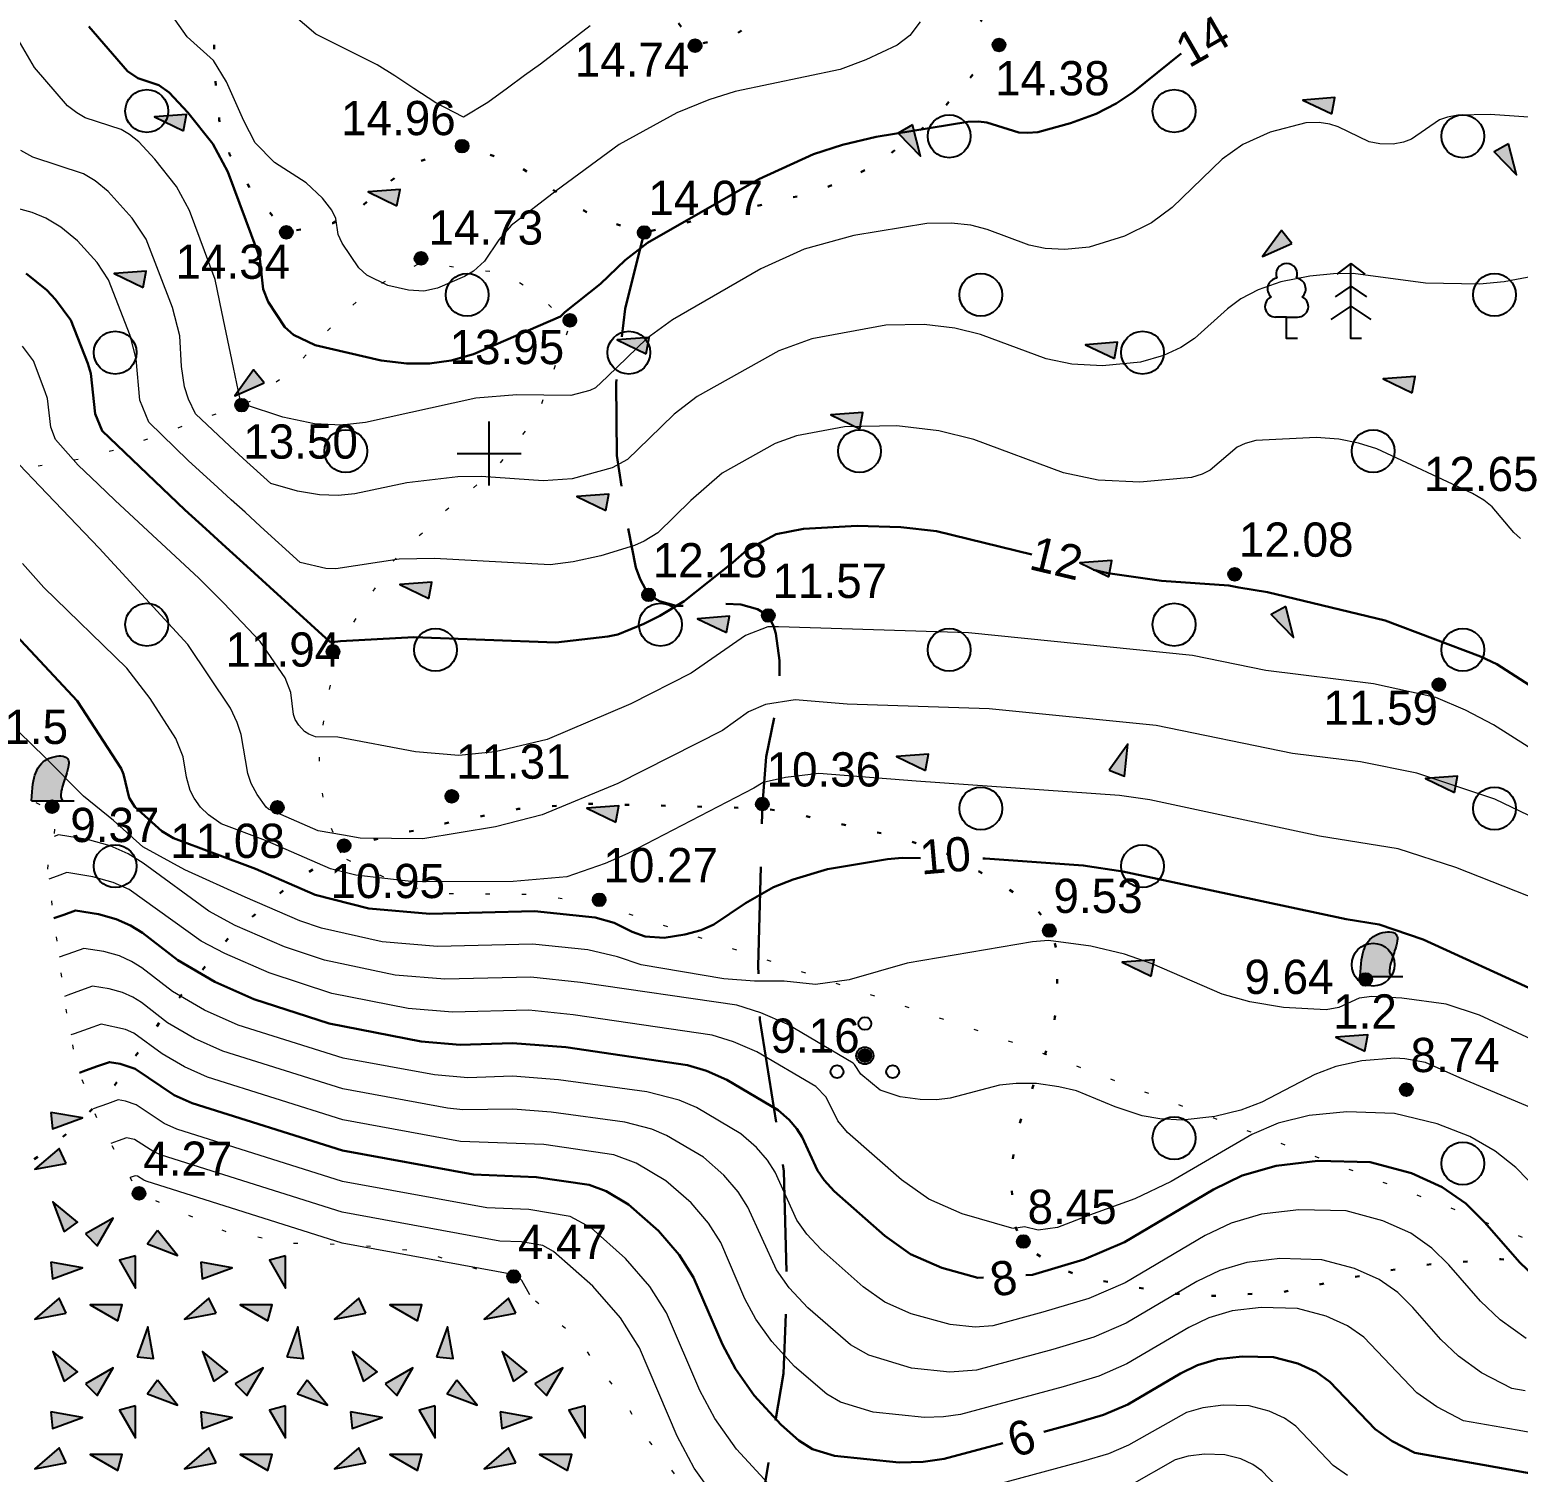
# Model space of a CAD drawing. Header units: feet. Extents: x 4395049 to 4395355, y 4911947 to 4912105.
# Drawn here: x 4395189.27 to 4395224.04, y 4911976.2 to 4912009.9 of the extents above; entities that cross this region are included whole.
import ezdxf
from ezdxf.enums import TextEntityAlignment as Align

# ---------------------------------------------------------------- set-up
doc = ezdxf.new("R2010")
doc.units = ezdxf.units.FT
doc.header["$MEASUREMENT"] = 0
doc.linetypes.add('g5_05x2', pattern=[3.5, 2.5, -1])
doc.linetypes.add('g5_366', pattern=[0.85, 0.1, -0.75])
doc.layers.get('0').update_dxf_attribs({"color": 10, "linetype": 'CONTINUOUS', "lineweight": 0})
for name, color, linetype in [('02_Сетка', 7, 'CONTINUOUS'), ('10_Границы покрытий и угодий', 7, 'CONTINUOUS'), ('12_Рельеф', 7, 'CONTINUOUS'), ('13_Растительность', 7, 'CONTINUOUS'), ('19_Горизонтали', 7, 'CONTINUOUS'), ('61_Отметки высоты поверхности', 7, 'CONTINUOUS')]:
    doc.layers.add(name, color=color, linetype=linetype)
doc.styles.add('LIKE11', font='bm431.shx')
doc.styles.add('LIKE17', font='d431.shx')
doc.styles.add('LIKE36', font='pragmai.shx')

# ---------------------------------------------------------------- blocks, each defined once
blk = doc.blocks.new('g5_346')
blk.add_hatch(color=0).paths.add_polyline_path([(-0.375, 0), (-0.369, 0.104), (-0.361, 0.21), (-0.353, 0.299), (-0.341, 0.389), (-0.328, 0.465), (-0.313, 0.536), (-0.295, 0.599), (-0.276, 0.655), (-0.253, 0.71), (-0.224, 0.764), (-0.188, 0.818), (-0.144, 0.87), (-0.104, 0.907), (-0.06, 0.94), (-0.01, 0.971), (0.039, 0.993), (0.092, 1.013), (0.153, 1.029), (0.218, 1.041), (0.265, 1.046), (0.312, 1.046), (0.366, 1.041), (0.408, 1.029), (0.443, 1.011), (0.469, 0.986), (0.478, 0.971), (0.49, 0.941), (0.495, 0.904), (0.496, 0.872), (0.492, 0.833), (0.482, 0.774), (0.466, 0.712), (0.449, 0.654), (0.432, 0.601), (0.417, 0.553), (0.396, 0.489), (0.372, 0.417), (0.356, 0.362), (0.343, 0.318), (0.331, 0.269), (0.321, 0.221), (0.316, 0.188), (0.313, 0.153), (0.312, 0.121), (0.314, 0.093), (0.32, 0.067), (0.328, 0.047), (0.338, 0.029), (0.352, 0.015), (0.368, 0.004), (0.375, 0)])
at = {"color": 0}
for points in [[(-0.375, 0), (-0.369, 0.104), (-0.361, 0.21), (-0.353, 0.299), (-0.341, 0.389), (-0.328, 0.465), (-0.313, 0.536), (-0.295, 0.599), (-0.276, 0.655), (-0.253, 0.71), (-0.224, 0.764), (-0.188, 0.818), (-0.144, 0.87), (-0.104, 0.907), (-0.06, 0.94), (-0.01, 0.971), (0.039, 0.993), (0.092, 1.013), (0.153, 1.029), (0.218, 1.041), (0.265, 1.046), (0.312, 1.046), (0.366, 1.041), (0.408, 1.029), (0.443, 1.011), (0.469, 0.986), (0.478, 0.971), (0.49, 0.941), (0.495, 0.904), (0.496, 0.872), (0.492, 0.833), (0.482, 0.774), (0.466, 0.712), (0.449, 0.654), (0.432, 0.601), (0.417, 0.553), (0.396, 0.489), (0.372, 0.417), (0.356, 0.362), (0.343, 0.318), (0.331, 0.269), (0.321, 0.221), (0.316, 0.188), (0.313, 0.153), (0.312, 0.121), (0.314, 0.093), (0.32, 0.067), (0.328, 0.047), (0.338, 0.029), (0.352, 0.015), (0.368, 0.004), (0.375, 0)], [(-0.375, 0), (0.375, 0)], [(0.375, 0), (0.625, 0)]]:
    blk.add_lwpolyline(points, dxfattribs=at)
blk = doc.blocks.new('g5_394')
at = {"color": 92}
for centre, radius in [((0, 0.75), 0.15), ((0, 0), 0.2), ((-0.65, -0.375), 0.15), ((0.65, -0.375), 0.15)]:
    blk.add_circle(centre, radius, dxfattribs=at)
blk = doc.blocks.new('g5_368')
at = {"color": 92}
blk.add_circle((0, 0), 0.5, dxfattribs=at)
blk = doc.blocks.new('g5_348a')
blk.add_hatch(color=0).paths.add_polyline_path([(0.75, 0), (0.649, 0.375), (0, 0)])
at = {"color": 0}
blk.add_lwpolyline([(0.75, 0), (0.649, 0.375), (0, 0)], close=True, dxfattribs=at)
blk = doc.blocks.new('g5_330')
blk.add_hatch(color=0).paths.add_polyline_path([(-0.15, 0, 1), (0.15, 0, 1)])
at = {"color": 0}
blk.add_circle((0, 0), 0.15, dxfattribs=at)
blk = doc.blocks.new('g5_012')
at = {"color": 92}
for points in [[(0, -1.5), (0, 1.5)], [(-1.5, 0), (1.5, 0)]]:
    blk.add_lwpolyline(points, dxfattribs=at)
blk = doc.blocks.new('g5_367_3a')
at = {"color": 92}
for points in [[(0.75, 1.75), (0.426, 1.503)], [(0.75, 1.75), (1.074, 1.503)], [(1, 0), (0.75, 0), (0.75, 1.75)], [(0.75, 1.221), (0.385, 0.973)], [(0.75, 1.221), (1.115, 0.973)], [(0.75, 0.751), (0.285, 0.443)], [(0.75, 0.751), (1.215, 0.443)], [(-0.75, 0.497), (-1.007, 0.497)], [(-0.75, 0.497), (-0.493, 0.497)], [(-0.5, 0), (-0.75, 0), (-0.75, 0.497)]]:
    blk.add_lwpolyline(points, dxfattribs=at)
for centre, start, end in [((-0.75, 1.5), 90, 202.242), ((-0.75, 1.5), 337.758, 90), ((-0.947, 1.158), 97.9406, 227.8197), ((-0.553, 1.158), 312.1803, 82.0594), ((-1.007, 0.747), 115.6346, 270), ((-0.493, 0.747), 270, 64.3654)]:
    blk.add_arc(centre, 0.25, start, end, dxfattribs=at)

msp = doc.modelspace()

# ---------------------------------------------------------------- linework, layer by layer
at = {"layer": '10_Границы покрытий и угодий', "color": 7, "linetype": 'g5_05x2', "lineweight": 30, "elevation": 14.068, "flags": 128}
msp.add_lwpolyline([(4395203.622, 4912005.161), (4395203.177, 4912003.38), (4395202.964, 4912001.642), (4395202.985, 4911999.949), (4395203.238, 4911998.3), (4395203.426, 4911997.337), (4395203.527, 4911997.06), (4395203.723, 4911996.695), (4395203.976, 4911996.546), (4395204.369, 4911996.442), (4395204.887, 4911996.426), (4395205.362, 4911996.488), (4395205.879, 4911996.47), (4395206.271, 4911996.364), (4395206.522, 4911996.212), (4395206.639, 4911995.972), (4395206.698, 4911995.792), (4395206.781, 4911995.164), (4395206.782, 4911994.395), (4395206.469, 4911992.912), (4395206.383, 4911991.808), (4395206.287, 4911988.022), (4395206.323, 4911986.774), (4395206.885, 4911983.227), (4395206.956, 4911980.507), (4395206.873, 4911978.505), (4395206.176, 4911974.332)], dxfattribs=at)
at = {"layer": '12_Рельеф', "color": 7, "linetype": 'g5_366', "lineweight": 20, "flags": 128}
for points in [[(4395153.715, 4912005.451), (4395159.955, 4912003.372), (4395166.273, 4912001.589), (4395169.461, 4912000.809), (4395176.996, 4911999.713), (4395179.713, 4911999.44), (4395182.867, 4911999.323), (4395187.311, 4911999.341), (4395190.398, 4911999.868), (4395191.489, 4912000.143), (4395194.423, 4912001.222), (4395195.444, 4912001.989), (4395196.607, 4912003.286), (4395197.292, 4912003.873), (4395198.408, 4912004.457), (4395200.063, 4912004.249), (4395200.634, 4912004.044), (4395201.199, 4912003.658), (4395201.885, 4912003.008), (4395201.123, 4912000.879), (4395200.109, 4911999.592), (4395198.932, 4911998.614), (4395197.68, 4911997.409), (4395196.442, 4911995.443), (4395196.055, 4911993.348), (4395196.013, 4911992.581), (4395196.152, 4911991.728), (4395196.534, 4911990.581), (4395197.901, 4911989.933), (4395198.958, 4911989.717), (4395201.08, 4911989.702), (4395202.611, 4911989.465), (4395212.57, 4911986.127), (4395222.397, 4911982.401), (4395227.261, 4911980.392)], [(4395227.057, 4911971.407), (4395219.829, 4911971.791), (4395215.03, 4911972.264), (4395209.812, 4911973.075), (4395208.274, 4911973.514), (4395206.176, 4911974.332), (4395204.642, 4911975.751), (4395203.728, 4911976.942), (4395203.022, 4911978.058), (4395202.108, 4911979.249), (4395200.574, 4911980.668), (4395198.452, 4911981.344), (4395196.833, 4911981.51), (4395195.401, 4911981.543), (4395193.837, 4911981.819), (4395191.821, 4911982.712), (4395190.865, 4911984.399), (4395190.367, 4911985.687), (4395190.135, 4911986.885), (4395189.687, 4911990.248), (4395189.711, 4911990.599), (4395189.838, 4911991.067), (4395189.858, 4911991.311), (4395189.791, 4911991.647), (4395189.189, 4911991.952), (4395188.726, 4911992.107), (4395188.297, 4911992.146), (4395187.121, 4911992.002), (4395186.335, 4911991.297), (4395185.921, 4911990.637), (4395185.628, 4911989.998), (4395185.2, 4911989.358), (4395184.386, 4911988.697), (4395178.707, 4911989.393), (4395174.874, 4911990.805), (4395167.979, 4911994.807), (4395162.534, 4911996.91), (4395160.511, 4911997.214), (4395157.79, 4911997.343), (4395156.346, 4911997.491), (4395154.349, 4911997.912), (4395152.745, 4911998.779), (4395151.232, 4911999.81), (4395150.667, 4912000.161)]]:
    msp.add_lwpolyline(points, dxfattribs=at)
at = {"layer": '13_Растительность', "color": 92, "linetype": 'g5_366', "lineweight": 30, "elevation": 20.917, "flags": 128}
msp.add_lwpolyline([(4395271.786, 4911987.99), (4395271.436, 4911986.637), (4395271.164, 4911985.278), (4395270.971, 4911983.914), (4395270.856, 4911982.545), (4395270.801, 4911981.51), (4395270.82, 4911981.169), (4395271.091, 4911980.145), (4395271.633, 4911978.808), (4395272.606, 4911977.219), (4395273.53, 4911975.878), (4395273.959, 4911974.964), (4395274.197, 4911974.261), (4395274.495, 4911972.861), (4395274.494, 4911972.434), (4395274.4, 4911971.841), (4395274.213, 4911971.647), (4395274.059, 4911971.534), (4395273.485, 4911971.251), (4395272.762, 4911970.911), (4395272.076, 4911970.78), (4395271.271, 4911970.818), (4395270.631, 4911970.852), (4395270.443, 4911970.89), (4395270.19, 4911970.984), (4395269.843, 4911971.392), (4395269.635, 4911971.711), (4395269.178, 4911972.892), (4395269.021, 4911973.814), (4395268.975, 4911974.504), (4395269.037, 4911976.014), (4395268.908, 4911977.223), (4395268.817, 4911977.613), (4395268.353, 4911978.795), (4395268.138, 4911979.107), (4395267.772, 4911979.496), (4395266.961, 4911979.658), (4395266.373, 4911979.679), (4395264.427, 4911979.346), (4395263.096, 4911978.992), (4395262.147, 4911978.634), (4395260.391, 4911977.65), (4395259.076, 4911976.809), (4395258.05, 4911976.231), (4395254.867, 4911974.897), (4395249.22, 4911973.312), (4395247.333, 4911972.891), (4395241.967, 4911972.03), (4395240.317, 4911971.944), (4395238.566, 4911971.943), (4395237.991, 4911971.988), (4395236.399, 4911972.377), (4395235.249, 4911972.746), (4395234.3, 4911973.13), (4395232.835, 4911973.868), (4395231.823, 4911974.521), (4395231.077, 4911975.302), (4395230.587, 4911975.931), (4395229.884, 4911977.092), (4395229.341, 4911978.15), (4395228.586, 4911979.253), (4395227.868, 4911980.061), (4395227.246, 4911980.546), (4395226.382, 4911980.829), (4395225.754, 4911980.981), (4395223.636, 4911981.174), (4395222.065, 4911981.064), (4395220.916, 4911980.899), (4395218.524, 4911980.404), (4395217.011, 4911980.313), (4395215.899, 4911980.373), (4395213.816, 4911980.765), (4395213.234, 4911981.015), (4395212.48, 4911981.488), (4395212.304, 4911981.907), (4395212.225, 4911982.22), (4395212.201, 4911983.301), (4395212.325, 4911984.076), (4395212.475, 4911984.636), (4395212.95, 4911985.816), (4395213.219, 4911986.825), (4395213.271, 4911987.165), (4395213.276, 4911988.244), (4395213.217, 4911988.565), (4395213.086, 4911989.004), (4395212.792, 4911989.335), (4395212.555, 4911989.543), (4395211.675, 4911990.107), (4395210.554, 4911990.721), (4395209.469, 4911991.054), (4395207.155, 4911991.581), (4395206.383, 4911991.708), (4395202.183, 4911991.82), (4395200.677, 4911991.694), (4395198.966, 4911991.355), (4395197.17, 4911990.942), (4395196.599, 4911990.738), (4395195.426, 4911989.99), (4395193.982, 4911988.763), (4395192.424, 4911986.875), (4395191.169, 4911985.127), (4395190.229, 4911984.183), (4395189.464, 4911983.572), (4395187.861, 4911982.577), (4395187.33, 4911982.395), (4395186.552, 4911982.265), (4395185.771, 4911982.687), (4395185.274, 4911983.077), (4395183.928, 4911984.718), (4395183.129, 4911985.969), (4395182.635, 4911986.946), (4395181.92, 4911989.007), (4395181.443, 4911990.629), (4395180.996, 4911991.824), (4395179.987, 4911993.704), (4395179.129, 4911995.021), (4395176.361, 4911998.112), (4395175.303, 4911999.165), (4395173.911, 4912000.115), (4395172.72, 4912000.803), (4395172.335, 4912000.963), (4395171.774, 4912001.131), (4395171.158, 4912001.089), (4395170.725, 4912001.019), (4395169.346, 4912000.577), (4395167.748, 4911999.776), (4395166.439, 4911998.831), (4395164.881, 4911997.842), (4395163.552, 4911997.242), (4395162.534, 4911996.91), (4395160.467, 4911996.652), (4395157.632, 4911996.574), (4395155.867, 4911996.649), (4395153.859, 4911996.983), (4395151.758, 4911997.433), (4395151.085, 4911997.652), (4395149.781, 4911998.391), (4395148.112, 4911999.568), (4395147.402, 4912000.113), (4395143.311, 4912003.95), (4395142.164, 4912005.219), (4395140.638, 4912007.081), (4395139.946, 4912008.767), (4395139.28, 4912010.814), (4395138.676, 4912012.08), (4395137.923, 4912013.072), (4395136.684, 4912014.059), (4395135.742, 4912014.64), (4395134.304, 4912015.345), (4395132.478, 4912016.377), (4395131.46, 4912016.766), (4395130.007, 4912016.781), (4395129.319, 4912016.925), (4395127.956, 4912017.398), (4395126.755, 4912017.947), (4395125.411, 4912019.24), (4395124.115, 4912020.416), (4395122.864, 4912021.239), (4395120.604, 4912022.483), (4395119.592, 4912023.625), (4395119.237, 4912024.35), (4395116.664, 4912026.701), (4395116.363, 4912026.931), (4395115.364, 4912028.426), (4395114.457, 4912029.978), (4395113.643, 4912031.585), (4395112.922, 4912033.249), (4395112.293, 4912034.969)], dxfattribs=at)
at = {"layer": '13_Растительность', "color": 92, "linetype": 'g5_366', "lineweight": 30, "flags": 128}
msp.add_lwpolyline([(4395197.054, 4912030.354), (4395197.085, 4912028.093), (4395197.031, 4912027.443), (4395196.882, 4912026.58), (4395196.866, 4912026.122), (4395196.943, 4912025.481), (4395197.634, 4912024.369), (4395198.181, 4912023.602), (4395198.749, 4912023.018), (4395199.503, 4912022.457), (4395200.608, 4912021.759), (4395201.616, 4912021.663), (4395202.334, 4912021.709), (4395203.678, 4912022), (4395204.693, 4912022.135), (4395206.011, 4912022.327), (4395207.786, 4912022.788), (4395208.704, 4912022.792), (4395209.95, 4912022.466), (4395210.125, 4912021.257), (4395210.116, 4912020.369), (4395209.911, 4912019.613), (4395209.496, 4912018.799), (4395208.859, 4912017.739), (4395207.449, 4912017.293), (4395206.338, 4912017.319), (4395205.336, 4912017.484), (4395204.253, 4912017.46), (4395202.896, 4912016.914), (4395202.664, 4912014.984), (4395202.663, 4912013.548), (4395202.969, 4912012.339), (4395203.659, 4912011.087), (4395204.811, 4912009.526), (4395205.813, 4912009.82), (4395206.427, 4912010.287), (4395206.91, 4912010.829), (4395207.513, 4912011.352), (4395208.493, 4912011.759), (4395210.218, 4912011.226), (4395210.786, 4912010.895), (4395211.311, 4912010.371), (4395211.912, 4912009.543), (4395210.362, 4912007.786), (4395209.041, 4912006.732), (4395207.666, 4912006.118), (4395203.622, 4912005.161), (4395202.514, 4912005.497), (4395201.791, 4912005.93), (4395201.197, 4912006.397), (4395200.476, 4912006.834), (4395199.369, 4912007.179), (4395198.302, 4912006.799), (4395197.614, 4912006.304), (4395197.049, 4912005.796), (4395196.35, 4912005.382), (4395195.26, 4912005.166), (4395194.426, 4912006.174), (4395193.938, 4912006.988), (4395193.696, 4912007.79), (4395193.601, 4912008.763), (4395193.554, 4912010.088), (4395194.549, 4912011.528), (4395195.535, 4912012.34), (4395196.529, 4912012.938), (4395197.546, 4912013.733), (4395198.602, 4912015.14), (4395198.667, 4912016.255), (4395198.611, 4912017.049), (4395198.452, 4912017.729), (4395197.883, 4912019.59), (4395196.41, 4912023.203), (4395195.796, 4912024.463), (4395194.88, 4912025.771), (4395193.377, 4912027.435), (4395191.497, 4912028.085), (4395189.566, 4912028.542), (4395187.584, 4912028.806), (4395185.552, 4912028.877), (4395183.469, 4912028.755), (4395181, 4912027.865), (4395180.334, 4912027.511), (4395178.383, 4912026.316), (4395176.225, 4912024.938), (4395175.585, 4912024.392), (4395174.996, 4912023.54), (4395173.54, 4912020.739), (4395173.154, 4912020.057), (4395173.011, 4912019.871), (4395172.774, 4912019.64), (4395172.271, 4912019.486), (4395172.081, 4912019.467), (4395171.558, 4912019.522), (4395171.244, 4912019.733), (4395171.042, 4912019.91), (4395170.492, 4912020.615), (4395170.35, 4912020.848), (4395169.996, 4912021.596), (4395169.389, 4912023.704), (4395169.101, 4912024.306), (4395168.619, 4912025.074), (4395168.049, 4912025.578), (4395166.835, 4912026.493), (4395165.519, 4912027.285)], dxfattribs=at)
at = {"layer": '19_Горизонтали', "color": 32, "linetype": 'Continuous', "lineweight": 20, "flags": 128}
for points, elevation in [([(4395210.072, 4912010.084), (4395209.828, 4912009.764), (4395209.53, 4912009.537), (4395208.803, 4912009.196), (4395208.198, 4912008.969), (4395205.749, 4912008.459), (4395205.129, 4912008.262), (4395204.384, 4912007.959), (4395203.037, 4912007.217), (4395201.562, 4912006.138), (4395200.517, 4912005.322), (4395200.224, 4912004.994), (4395199.892, 4912004.494), (4395199.631, 4912004.259), (4395199.428, 4912004.132), (4395198.792, 4912003.858), (4395198.471, 4912003.789), (4395198.117, 4912003.811), (4395197.634, 4912003.924), (4395197.144, 4912004.162), (4395196.953, 4912004.338), (4395196.564, 4912004.914), (4395196.475, 4912005.112), (4395196.416, 4912005.49), (4395196.325, 4912005.687), (4395196.11, 4912005.968), (4395195.726, 4912006.324), (4395194.986, 4912006.799), (4395194.535, 4912007.257), (4395194.269, 4912007.77), (4395193.865, 4912008.685), (4395193.559, 4912009.179), (4395192.945, 4912009.737), (4395192.348, 4912010.582)], 14.5), ([(4395202.361, 4912009.991), (4395201.196, 4912009.098), (4395200.828, 4912008.828), (4395200.428, 4912008.536), (4395199.972, 4912008.202), (4395199.398, 4912007.853), (4395198.753, 4912008.19), (4395198.243, 4912008.527), (4395197.798, 4912008.822), (4395197.382, 4912009.083), (4395195.954, 4912009.795), (4395195.423, 4912010.247)], 15), ([(4395224.51, 4912007.838), (4395223.389, 4912007.917), (4395222.632, 4912007.903), (4395222.39, 4912007.858), (4395222.203, 4912007.791), (4395221.544, 4912007.345), (4395221.357, 4912007.276), (4395221.116, 4912007.228), (4395220.805, 4912007.234), (4395220.557, 4912007.281), (4395219.838, 4912007.629), (4395219.636, 4912007.696), (4395219.389, 4912007.732), (4395219.079, 4912007.724), (4395218.243, 4912007.505), (4395217.611, 4912007.216), (4395217.123, 4912006.878), (4395215.954, 4912005.745), (4395215.47, 4912005.389), (4395214.843, 4912005.074), (4395214.015, 4912004.82), (4395213.449, 4912004.768), (4395212.993, 4912004.791), (4395212.615, 4912004.869), (4395211.635, 4912005.232), (4395211.255, 4912005.33), (4395210.795, 4912005.383), (4395210.225, 4912005.371), (4395208.523, 4912005.094), (4395207.359, 4912004.774), (4395206.349, 4912004.311), (4395204.282, 4912003.124), (4395203.681, 4912002.686), (4395202.766, 4912001.798), (4395202.481, 4912001.534), (4395202.355, 4912001.471), (4395201.911, 4912001.352), (4395200.645, 4912001.373), (4395199.687, 4912001.289), (4395197.112, 4912000.721), (4395196.547, 4912000.663), (4395195.918, 4912000.695), (4395195.18, 4912000.846), (4395194.284, 4912001.144), (4395194.22, 4912001.215), (4395194.187, 4912001.261), (4395194.028, 4912002.007), (4395193.757, 4912003.309), (4395193.597, 4912004.065), (4395192.997, 4912005.674), (4395192.694, 4912006.238), (4395192.189, 4912006.876), (4395191.813, 4912007.277), (4395191.597, 4912007.451), (4395191.405, 4912007.566), (4395190.564, 4912007.843), (4395190.37, 4912007.955), (4395190.15, 4912008.125), (4395189.382, 4912009.018), (4395188.891, 4912009.86)], 13.5), ([(4395225.943, 4912004.429), (4395223.714, 4912004.006), (4395223.136, 4912003.954), (4395221.876, 4912003.975), (4395220.188, 4912004.201), (4395219.726, 4912004.199), (4395219.173, 4912004.142), (4395218.494, 4912004.012), (4395217.964, 4912003.821), (4395217.56, 4912003.609), (4395217.246, 4912003.382), (4395216.479, 4912002.688), (4395216.161, 4912002.477), (4395215.751, 4912002.289), (4395215.213, 4912002.13), (4395214.325, 4912002.049), (4395213.609, 4912002.085), (4395213.015, 4912002.208), (4395211.478, 4912002.777), (4395210.881, 4912002.93), (4395210.159, 4912003.013), (4395209.264, 4912002.995), (4395207.541, 4912002.68), (4395206.771, 4912002.399), (4395204.863, 4912001.331), (4395204.323, 4912000.916), (4395203.741, 4912000.349), (4395203.23, 4911999.856), (4395202.874, 4911999.66), (4395201.938, 4911999.409), (4395201.262, 4911999.362), (4395199.813, 4911999.463), (4395199.272, 4911999.453), (4395198.078, 4911999.316), (4395196.86, 4911999.054), (4395196.472, 4911999.017), (4395196.038, 4911999.035), (4395195.525, 4911999.122), (4395194.898, 4911999.296), (4395194.257, 4911999.88), (4395193.941, 4912000.169), (4395193.137, 4912000.929), (4395192.978, 4912001.27), (4395192.882, 4912001.557), (4395192.814, 4912002.032), (4395192.776, 4912002.744), (4395192.605, 4912003.41), (4395191.984, 4912005.008), (4395191.659, 4912005.497), (4395191.099, 4912006.123), (4395190.793, 4912006.368), (4395190.523, 4912006.53), (4395189.336, 4912006.922), (4395189.062, 4912007.08)], 13), ([(4395224.091, 4911998.013), (4395223.942, 4911998.154), (4395223.433, 4911998.751), (4395223.237, 4911998.909), (4395222.973, 4911999.067), (4395220.738, 4912000.105), (4395220.307, 4912000.242), (4395219.847, 4912000.33), (4395219.321, 4912000.369), (4395217.91, 4912000.299), (4395217.662, 4912000.234), (4395217.475, 4912000.149), (4395216.841, 4911999.608), (4395216.656, 4911999.515), (4395216.41, 4911999.439), (4395215.2, 4911999.33), (4395214.224, 4911999.379), (4395213.416, 4911999.546), (4395211.32, 4912000.322), (4395210.507, 4912000.531), (4395209.524, 4912000.644), (4395208.304, 4912000.618), (4395207.184, 4912000.414), (4395206.684, 4912000.232), (4395205.444, 4911999.537), (4395204.715, 4911998.9), (4395203.937, 4911998.147), (4395203.621, 4911997.954), (4395203.393, 4911997.849), (4395202.609, 4911997.608), (4395201.966, 4911997.465), (4395201.422, 4911997.401), (4395198.725, 4911997.549), (4395197.898, 4911997.533), (4395196.417, 4911997.302), (4395196.187, 4911997.311), (4395195.583, 4911997.449), (4395194.656, 4911998.296), (4395194.297, 4911998.624), (4395193.974, 4911998.919), (4395193.662, 4911999.204), (4395192.97, 4911999.835), (4395192.048, 4912000.729), (4395191.84, 4912001.242), (4395191.754, 4912002.211), (4395191.614, 4912002.754), (4395191.107, 4912004.059), (4395190.841, 4912004.458), (4395190.384, 4912004.969), (4395189.99, 4912005.285), (4395189.64, 4912005.495), (4395189.323, 4912005.628), (4395188.43, 4912005.871)], 12.5), ([(4395225.889, 4911992.117), (4395223.46, 4911993.658), (4395222.807, 4911994.002), (4395222.113, 4911994.297), (4395220.662, 4911994.617), (4395218.144, 4911994.931), (4395216.432, 4911995.282), (4395211.202, 4911995.805), (4395206.757, 4911995.949), (4395206.514, 4911995.947), (4395205.99, 4911995.743), (4395204.719, 4911994.866), (4395203.312, 4911994.152), (4395201.354, 4911993.317), (4395200.143, 4911993.03), (4395199.292, 4911992.945), (4395198.278, 4911993.026), (4395196.468, 4911993.371), (4395195.945, 4911993.382), (4395195.785, 4911993.442), (4395195.686, 4911993.506), (4395195.555, 4911993.65), (4395195.472, 4911993.781), (4395195.426, 4911993.904), (4395195.365, 4911994.415), (4395195.235, 4911994.755), (4395194.65, 4911995.607), (4395193.802, 4911996.501), (4395193.221, 4911997.083), (4395191.264, 4911998.904), (4395190.867, 4911999.28), (4395190.395, 4911999.726), (4395189.87, 4912000.329), (4395189.757, 4912000.612), (4395189.681, 4912001.28), (4395189.631, 4912001.443), (4395189.352, 4912002.16), (4395189.097, 4912002.509)], 11.5), ([(4395226.444, 4911990.504), (4395223.494, 4911991.921), (4395221.674, 4911992.528), (4395220.355, 4911992.795), (4395218.77, 4911992.992), (4395215.58, 4911993.647), (4395211.681, 4911994.036), (4395208.367, 4911994.144), (4395207.151, 4911994.243), (4395206.456, 4911994.131), (4395206.06, 4911993.959), (4395205.449, 4911993.524), (4395203.01, 4911992.286), (4395201.237, 4911991.556), (4395200.149, 4911991.273), (4395198.447, 4911990.993), (4395196.988, 4911991.009), (4395196.598, 4911991.084), (4395196.003, 4911991.186), (4395195.012, 4911991.62), (4395194.843, 4911991.688), (4395194.794, 4911991.732), (4395194.581, 4911992.028), (4395194.444, 4911992.286), (4395194.364, 4911992.518), (4395194.21, 4911993.43), (4395194.115, 4911993.716), (4395193.957, 4911994.048), (4395192.961, 4911995.534), (4395190.887, 4911997.789), (4395189.503, 4911999.235), (4395189.027, 4911999.732)], 11), ([(4395224.537, 4911989.551), (4395222.587, 4911990.324), (4395221.235, 4911990.76), (4395219.396, 4911991.054), (4395215.433, 4911991.903), (4395214.729, 4911992.011), (4395209.977, 4911992.339), (4395207.701, 4911992.524), (4395206.92, 4911992.431), (4395206.399, 4911992.315), (4395206.18, 4911992.183), (4395203.241, 4911990.655), (4395202.708, 4911990.42), (4395201.814, 4911990.104), (4395200.559, 4911989.999), (4395198.239, 4911989.992), (4395196.885, 4911990.144), (4395196.292, 4911990.294), (4395194.775, 4911990.958), (4395193.743, 4911991.343), (4395193.441, 4911991.56), (4395193.258, 4911991.737), (4395193.111, 4911991.942), (4395193.016, 4911992.121), (4395192.93, 4911992.433), (4395192.854, 4911992.914), (4395192.678, 4911993.342), (4395192.079, 4911994.273), (4395191.534, 4911994.982), (4395189.595, 4911996.871), (4395189.096, 4911997.425)], 10.5), ([(4395225.126, 4911985.952), (4395223.135, 4911986.878), (4395222.356, 4911987.13), (4395221.325, 4911987.274), (4395220.622, 4911987.313), (4395220.328, 4911987.271), (4395219.849, 4911987.051), (4395219.555, 4911987.002), (4395218.561, 4911987.057), (4395217.771, 4911987.185), (4395217.127, 4911987.369), (4395215.486, 4911988.072), (4395214.843, 4911988.297), (4395214.056, 4911988.486), (4395213.067, 4911988.623), (4395212.692, 4911988.586), (4395209.768, 4911988.09), (4395208.407, 4911987.701), (4395207.622, 4911987.595), (4395206.89, 4911987.668), (4395206.202, 4911987.668), (4395205.485, 4911987.727), (4395203.552, 4911988.053), (4395203.001, 4911988.241), (4395202.305, 4911988.4), (4395201.014, 4911988.532), (4395198.791, 4911988.479), (4395197.497, 4911988.59), (4395196.084, 4911988.908), (4395195.575, 4911989.078), (4395194.301, 4911989.636), (4395192.89, 4911990.272), (4395191.908, 4911990.809), (4395191.226, 4911991.426), (4395190.521, 4911991.991), (4395189.617, 4911992.906), (4395189.022, 4911993.484)], 9.5), ([(4395225.91, 4911984.055), (4395222.679, 4911985.412), (4395221.878, 4911985.773), (4395221.393, 4911985.859), (4395221.155, 4911985.872), (4395220.389, 4911985.808), (4395219.783, 4911985.675), (4395219.293, 4911985.493), (4395218.05, 4911984.842), (4395217.559, 4911984.652), (4395216.954, 4911984.507), (4395216.189, 4911984.426), (4395215.668, 4911984.455), (4395215.254, 4911984.522), (4395214.624, 4911984.735), (4395213.719, 4911985.105), (4395213.306, 4911985.204), (4395212.788, 4911985.276), (4395212.309, 4911985.279), (4395211.922, 4911985.239), (4395210.771, 4911984.939), (4395210.453, 4911984.9), (4395210.071, 4911984.904), (4395209.6, 4911984.965), (4395209.136, 4911985.127), (4395208.681, 4911985.5), (4395208.538, 4911985.725), (4395208.503, 4911985.756), (4395206.961, 4911986.669), (4395206.349, 4911986.933), (4395205.785, 4911987.107), (4395202.133, 4911987.642), (4395200.97, 4911987.761), (4395198.968, 4911987.713), (4395197.802, 4911987.812), (4395196.156, 4911988.158), (4395195.216, 4911988.47), (4395194.064, 4911988.974), (4395193.448, 4911989.302), (4395191.919, 4911990.43), (4395191.567, 4911990.648), (4395191.147, 4911990.833), (4395190.618, 4911990.982), (4395189.939, 4911991.09), (4395189.835, 4911991.053)], 9), ([(4395225.386, 4911981.876), (4395223.988, 4911983.313), (4395223.505, 4911983.701), (4395222.912, 4911984.042), (4395222.148, 4911984.335), (4395221.151, 4911984.579), (4395220.038, 4911984.615), (4395219.154, 4911984.532), (4395218.435, 4911984.349), (4395217.817, 4911984.084), (4395215.935, 4911982.99), (4395215.087, 4911982.588), (4395214.022, 4911982.199), (4395213.278, 4911981.913), (4395212.823, 4911981.85), (4395212.509, 4911981.929), (4395212.258, 4911981.894), (4395212.214, 4911981.9), (4395211.053, 4911982.235), (4395210.275, 4911982.575), (4395209.631, 4911983.025), (4395208.371, 4911984.133), (4395208.148, 4911984.405), (4395207.875, 4911984.96), (4395207.628, 4911985.206), (4395206.256, 4911986.018), (4395205.712, 4911986.253), (4395205.21, 4911986.407), (4395201.961, 4911986.884), (4395200.926, 4911986.989), (4395199.146, 4911986.947), (4395198.108, 4911987.035), (4395196.323, 4911987.385), (4395194.858, 4911987.862), (4395193.827, 4911988.313), (4395193.276, 4911988.606), (4395191.594, 4911989.81), (4395191.219, 4911989.975), (4395190.745, 4911990.108), (4395190.137, 4911990.205), (4395189.908, 4911990.123), (4395189.713, 4911990.053)], 8.5), ([(4395224.224, 4911979.323), (4395223.62, 4911979.756), (4395223.156, 4911980.195), (4395222.417, 4911981.045), (4395222.021, 4911981.433), (4395221.529, 4911981.779), (4395220.881, 4911982.073), (4395220.019, 4911982.301), (4395218.915, 4911982.329), (4395218.041, 4911982.227), (4395217.334, 4911982.019), (4395216.727, 4911981.73), (4395214.862, 4911980.624), (4395214.009, 4911980.259), (4395212.932, 4911979.936), (4395211.764, 4911979.619), (4395211.355, 4911979.587), (4395210.77, 4911979.647), (4395209.856, 4911979.9), (4395209.245, 4911980.166), (4395208.741, 4911980.525), (4395207.753, 4911981.401), (4395207.42, 4911981.762), (4395207.189, 4911982.087), (4395206.678, 4911983.207), (4395206.501, 4911983.486), (4395206.245, 4911983.783), (4395205.879, 4911984.105), (4395204.847, 4911984.716), (4395204.438, 4911984.892), (4395203.686, 4911985.085), (4395201.618, 4911985.367), (4395200.548, 4911985.45), (4395199.5, 4911985.414), (4395198.72, 4911985.481), (4395196.588, 4911985.872), (4395194.14, 4911986.645), (4395193.353, 4911986.99), (4395192.603, 4911987.427), (4395191.888, 4911987.984), (4395191.648, 4911988.133), (4395191.361, 4911988.26), (4395190.999, 4911988.361), (4395190.535, 4911988.435), (4395190.287, 4911988.347), (4395189.956, 4911988.228)], 7.5), ([(4395224.204, 4911978.101), (4395223.895, 4911978.155), (4395223.181, 4911978.522), (4395222.645, 4911978.905), (4395222.234, 4911979.295), (4395221.578, 4911980.049), (4395221.228, 4911980.392), (4395220.792, 4911980.7), (4395220.217, 4911980.96), (4395219.453, 4911981.162), (4395218.474, 4911981.187), (4395217.7, 4911981.096), (4395217.072, 4911980.912), (4395216.534, 4911980.656), (4395214.881, 4911979.676), (4395214.125, 4911979.351), (4395213.17, 4911979.065), (4395211.387, 4911978.582), (4395210.762, 4911978.533), (4395209.869, 4911978.625), (4395208.868, 4911978.93), (4395208.44, 4911979.173), (4395207.444, 4911980.034), (4395207.011, 4911980.504), (4395206.71, 4911980.928), (4395206.044, 4911982.386), (4395205.815, 4911982.749), (4395205.481, 4911983.135), (4395205.005, 4911983.555), (4395204.143, 4911984.065), (4395203.801, 4911984.212), (4395203.173, 4911984.373), (4395201.446, 4911984.609), (4395200.553, 4911984.678), (4395199.385, 4911984.665), (4395199.026, 4911984.704), (4395196.584, 4911985.151), (4395193.782, 4911986.037), (4395193.116, 4911986.328), (4395192.482, 4911986.698), (4395191.877, 4911987.169), (4395191.675, 4911987.295), (4395191.432, 4911987.402), (4395191.126, 4911987.488), (4395190.734, 4911987.55), (4395190.453, 4911987.45), (4395190.155, 4911987.343), (4395190.078, 4911987.315)], 7), ([(4395225.284, 4911976.956), (4395224.015, 4911977.18), (4395222.76, 4911977.401), (4395222.138, 4911977.721), (4395221.67, 4911978.055), (4395220.434, 4911979.352), (4395220.054, 4911979.62), (4395219.553, 4911979.846), (4395218.887, 4911980.023), (4395218.033, 4911980.045), (4395217.358, 4911979.966), (4395216.811, 4911979.805), (4395216.342, 4911979.581), (4395214.9, 4911978.727), (4395214.241, 4911978.444), (4395213.408, 4911978.195), (4395211.01, 4911977.545), (4395210.616, 4911977.491), (4395210.169, 4911977.479), (4395208.969, 4911977.602), (4395208.212, 4911977.833), (4395207.888, 4911978.017), (4395207.134, 4911978.668), (4395206.601, 4911979.247), (4395206.231, 4911979.769), (4395205.975, 4911980.247), (4395205.41, 4911981.565), (4395205.128, 4911982.012), (4395204.717, 4911982.488), (4395204.13, 4911983.005), (4395203.438, 4911983.414), (4395202.911, 4911983.61), (4395201.274, 4911983.85), (4395199.331, 4911983.927), (4395196.58, 4911984.431), (4395193.423, 4911985.429), (4395192.88, 4911985.667), (4395192.361, 4911985.969), (4395191.701, 4911986.457), (4395191.503, 4911986.544), (4395190.933, 4911986.665), (4395190.63, 4911986.557), (4395190.309, 4911986.442), (4395190.227, 4911986.413)], 6.5), ([(4395206.516, 4911975.936), (4395205.782, 4911976.733), (4395205.272, 4911977.45), (4395204.921, 4911978.109), (4395204.143, 4911979.922), (4395203.754, 4911980.538), (4395203.189, 4911981.192), (4395202.381, 4911981.904), (4395201.89, 4911982.172), (4395200.93, 4911982.334), (4395199.943, 4911982.373), (4395196.573, 4911982.99), (4395192.706, 4911984.212), (4395192.406, 4911984.344), (4395191.755, 4911984.78), (4395191.507, 4911984.867), (4395191.33, 4911984.895), (4395191.083, 4911984.807), (4395190.753, 4911984.689)], 5.5), ([(4395205.372, 4911975.475), (4395204.793, 4911976.291), (4395204.393, 4911977.04), (4395203.51, 4911979.101), (4395203.067, 4911979.801), (4395202.425, 4911980.545), (4395201.506, 4911981.354), (4395201.253, 4911981.492), (4395200.758, 4911981.576), (4395200.249, 4911981.596), (4395196.57, 4911982.269), (4395192.347, 4911983.604), (4395192.169, 4911983.682), (4395191.717, 4911983.97), (4395191.529, 4911984.01), (4395191.33, 4911983.939), (4395191.16, 4911983.878)], 5), ([(4395200.954, 4911980.338), (4395200.767, 4911980.674), (4395200.632, 4911980.804), (4395200.586, 4911980.817), (4395200.554, 4911980.819), (4395196.566, 4911981.549), (4395191.989, 4911982.996), (4395191.932, 4911983.021), (4395191.788, 4911983.113), (4395191.728, 4911983.125), (4395191.61, 4911983.083)], 4.5), ([(4395220.051, 4911976.119), (4395219.721, 4911976.355), (4395218.848, 4911977.271), (4395218.579, 4911977.46), (4395218.225, 4911977.62), (4395217.754, 4911977.745), (4395217.151, 4911977.76), (4395216.674, 4911977.704), (4395216.288, 4911977.591), (4395214.938, 4911976.829), (4395214.472, 4911976.63), (4395213.884, 4911976.453), (4395210.256, 4911975.47)], 5.5), ([(4395218.746, 4911975.505), (4395218.054, 4911976.231), (4395217.842, 4911976.38), (4395217.561, 4911976.507), (4395217.188, 4911976.606), (4395216.711, 4911976.618), (4395216.333, 4911976.574), (4395216.027, 4911976.484), (4395214.957, 4911975.881)], 5)]:
    msp.add_lwpolyline(points, dxfattribs=dict(at, elevation=elevation))
at = {"layer": '19_Горизонтали', "color": 32, "linetype": 'Continuous', "lineweight": 30, "flags": 128}
for points, elevation in [([(4395216.17, 4912009.342), (4395215.047, 4912008.44), (4395214.652, 4912008.179), (4395214.18, 4912007.938), (4395213.583, 4912007.716), (4395212.817, 4912007.51), (4395212.573, 4912007.488), (4395212.377, 4912007.498), (4395211.629, 4912007.729), (4395211.431, 4912007.752), (4395211.186, 4912007.747), (4395209.043, 4912007.398), (4395208.255, 4912007.212), (4395207.576, 4912006.996), (4395206.304, 4912006.412), (4395203.701, 4912004.917), (4395203.174, 4912004.512), (4395202.605, 4912003.959), (4395201.765, 4912003.303), (4395201.67, 4912003.198), (4395199.636, 4912002.321), (4395199.115, 4912002.175), (4395198.608, 4912002.101), (4395198.076, 4912002.1), (4395197.478, 4912002.172), (4395195.932, 4912002.531), (4395195.428, 4912002.771), (4395195.228, 4912002.947), (4395194.841, 4912003.541), (4395194.719, 4912003.84), (4395194.641, 4912004.549), (4395194.588, 4912004.721), (4395193.895, 4912006.579), (4395193.545, 4912007.23), (4395192.962, 4912007.967), (4395192.528, 4912008.431), (4395192.287, 4912008.601), (4395191.792, 4912008.765), (4395191.548, 4912008.931), (4395190.647, 4912009.977)], 14), ([(4395212.675, 4911997.637), (4395210.451, 4911998.18), (4395209.614, 4911998.278), (4395208.601, 4911998.305), (4395207.343, 4911998.242), (4395206.708, 4911998.11), (4395206.025, 4911997.744), (4395205.689, 4911997.45), (4395204.558, 4911996.551), (4395203.988, 4911996.208), (4395203.614, 4911996.018), (4395203.006, 4911995.771), (4395202.769, 4911995.719), (4395201.555, 4911995.586), (4395198.237, 4911995.711), (4395196.525, 4911995.613), (4395196.336, 4911995.588), (4395196.269, 4911995.603), (4395194.876, 4911996.875), (4395194.337, 4911997.367), (4395193.851, 4911997.81), (4395193.383, 4911998.238), (4395192.893, 4911998.685), (4395190.959, 4912000.529), (4395190.798, 4912000.927), (4395190.693, 4912001.869), (4395190.622, 4912002.098), (4395190.229, 4912003.11), (4395189.87, 4912003.6), (4395189.669, 4912003.815), (4395189.186, 4912004.202)], 12), ([(4395224.936, 4911994.181), (4395223.545, 4911995.074), (4395223.163, 4911995.256), (4395220.931, 4911996.094), (4395218.185, 4911996.762), (4395217.517, 4911996.869), (4395217.283, 4911996.917), (4395215.708, 4911997.026), (4395214.454, 4911997.202), (4395214.12, 4911997.283)], 12), ([(4395210.076, 4911990.546), (4395209.648, 4911990.549), (4395209.309, 4911990.519), (4395207.903, 4911990.29), (4395207.101, 4911990.047), (4395206.639, 4911989.865), (4395205.99, 4911989.495), (4395205.252, 4911988.997), (4395204.951, 4911988.865), (4395204.573, 4911988.759), (4395204.088, 4911988.682), (4395203.641, 4911988.715), (4395203.343, 4911988.822), (4395202.917, 4911989.036), (4395202.477, 4911989.158), (4395201.057, 4911989.304), (4395198.614, 4911989.245), (4395197.191, 4911989.367), (4395195.934, 4911989.686), (4395194.538, 4911990.297), (4395192.623, 4911991.012), (4395192.356, 4911991.178), (4395191.723, 4911991.741), (4395191.588, 4911991.955), (4395191.461, 4911992.507), (4395191.4, 4911992.636), (4395190.377, 4911994.216), (4395188.178, 4911996.562)], 10), ([(4395224.479, 4911987.428), (4395221.817, 4911988.641), (4395220.795, 4911988.992), (4395220.022, 4911989.115), (4395214.805, 4911990.234), (4395213.878, 4911990.376), (4395211.587, 4911990.534), (4395211.536, 4911990.535)], 10), ([(4395211.548, 4911980.746), (4395211.418, 4911980.74), (4395210.578, 4911980.972), (4395209.847, 4911981.291), (4395209.243, 4911981.719), (4395208.062, 4911982.767), (4395207.83, 4911983.019), (4395207.669, 4911983.246), (4395207.311, 4911984.028), (4395207.188, 4911984.223), (4395207.009, 4911984.43), (4395206.754, 4911984.656), (4395205.552, 4911985.367), (4395205.075, 4911985.572), (4395204.636, 4911985.708), (4395201.789, 4911986.125), (4395200.544, 4911986.222), (4395199.323, 4911986.181), (4395198.414, 4911986.258), (4395196.263, 4911986.679), (4395194.499, 4911987.253), (4395193.59, 4911987.651), (4395192.724, 4911988.157), (4395191.898, 4911988.799), (4395191.621, 4911988.971), (4395191.29, 4911989.117), (4395190.872, 4911989.235), (4395190.336, 4911989.32), (4395190.065, 4911989.223), (4395189.834, 4911989.141)], 8), ([(4395212.003, 4911976.879), (4395210.633, 4911976.508), (4395210.138, 4911976.44), (4395209.576, 4911976.424), (4395208.068, 4911976.58), (4395207.555, 4911976.736), (4395207.232, 4911976.941), (4395206.825, 4911977.302), (4395206.192, 4911977.99), (4395205.752, 4911978.61), (4395205.448, 4911979.178), (4395204.777, 4911980.744), (4395204.441, 4911981.275), (4395203.953, 4911981.84), (4395203.255, 4911982.455), (4395202.734, 4911982.763), (4395202.336, 4911982.911), (4395201.102, 4911983.092), (4395199.637, 4911983.15), (4395196.577, 4911983.71), (4395193.064, 4911984.821), (4395192.643, 4911985.005), (4395191.728, 4911985.618), (4395191.38, 4911985.741), (4395191.132, 4911985.78), (4395190.83, 4911985.673), (4395190.511, 4911985.558), (4395190.428, 4911985.529)], 6), ([(4395227.08, 4911979.502), (4395226.365, 4911979.628), (4395226.164, 4911979.663), (4395225.268, 4911980.124), (4395224.594, 4911980.606), (4395224.079, 4911981.095), (4395223.255, 4911982.042), (4395222.814, 4911982.473), (4395222.267, 4911982.859), (4395221.545, 4911983.186), (4395220.585, 4911983.44), (4395219.356, 4911983.471), (4395218.383, 4911983.357), (4395217.595, 4911983.126), (4395216.919, 4911982.804), (4395214.842, 4911981.573), (4395213.893, 4911981.166), (4395212.694, 4911980.806), (4395212.538, 4911980.798)], 8), ([(4395226.446, 4911975.797), (4395224.82, 4911976.083), (4395223.214, 4911976.367), (4395221.625, 4911976.647), (4395221.094, 4911976.92), (4395220.695, 4911977.205), (4395219.641, 4911978.312), (4395219.317, 4911978.54), (4395218.889, 4911978.733), (4395218.32, 4911978.884), (4395217.592, 4911978.902), (4395217.016, 4911978.835), (4395216.549, 4911978.698), (4395216.149, 4911978.507), (4395214.919, 4911977.778), (4395214.356, 4911977.537), (4395213.646, 4911977.324), (4395212.962, 4911977.138)], 6)]:
    msp.add_lwpolyline(points, dxfattribs=dict(at, elevation=elevation))

# ---------------------------------------------------------------- block references
at = {"layer": '02_Сетка', "linetype": 'Continuous', "lineweight": 20, "xscale": 0.5, "yscale": 0.5, "zscale": 0.5}
msp.add_blockref('g5_012', (4395200, 4912000), dxfattribs=at)
at = {"layer": '12_Рельеф', "color": 7, "lineweight": 20}
for p, rotation in [((4395219.011, 4912008.257), 334.2798211696657), ((4395192.181, 4912007.861), 334.2798211696657), ((4395210.078, 4912006.949), 104.2798211696657), ((4395224.001, 4912006.508), 104.2798211696657), ((4395197.171, 4912006.112), 334.2798211696657), ((4395218.07, 4912004.598), 24.27982116966568), ((4395191.24, 4912004.202), 334.2798211696657), ((4395202.992, 4912002.653), 334.2798211696657), ((4395213.931, 4912002.54), 334.2798211696657), ((4395194.059, 4912001.345), 24.27982116966568), ((4395220.889, 4912001.741), 334.2798211696657), ((4395207.982, 4912000.904), 334.2798211696657), ((4395202.051, 4911998.994), 334.2798211696657), ((4395213.803, 4911997.446), 334.2798211696657), ((4395197.913, 4911996.936), 334.2798211696657), ((4395204.87, 4911996.138), 334.2798211696657), ((4395218.793, 4911995.697), 104.2798211696657), ((4395209.519, 4911992.916), 334.2798211696657), ((4395214.921, 4911993.205), 234.2798211696657), ((4395221.878, 4911992.407), 334.2798211696657), ((4395202.285, 4911991.714), 334.2798211696657), ((4395214.792, 4911988.111), 334.2798211696657), ((4395219.783, 4911986.362), 334.2798211696657)]:
    msp.add_blockref('g5_348a', p, dxfattribs=dict(at, rotation=rotation))
at = {"layer": '12_Рельеф', "color": 7, "linetype": 'Continuous', "lineweight": 20}
for p in [(4395189.683, 4911991.885, 9.638), (4395220.722, 4911987.777, 9.637)]:
    msp.add_blockref('g5_346', p, dxfattribs=at)
for p, rotation in [((4395190.5, 4911984.475), 170.11), ((4395189.385, 4911983.275), 10.62), ((4395189.805, 4911982.515), 290.56), ((4395191.22, 4911982.135), 209.7399999999999), ((4395192.72, 4911981.26), 128.91), ((4395190.5, 4911980.975), 170.11), ((4395191.74, 4911980.5), 90), ((4395194, 4911980.975), 170.11), ((4395195.24, 4911980.5), 90), ((4395190.68, 4911980.11), 329.91), ((4395194.18, 4911980.11), 329.91), ((4395197.68, 4911980.11), 329.91), ((4395189.385, 4911979.775), 10.62), ((4395192.885, 4911979.775), 10.62), ((4395196.385, 4911979.775), 10.62), ((4395199.885, 4911979.775), 10.62), ((4395192.03, 4911979.595), 249.9999999999999), ((4395195.53, 4911979.595), 249.9999999999999), ((4395199.03, 4911979.595), 249.9999999999999), ((4395189.805, 4911979.015), 290.56), ((4395193.305, 4911979.015), 290.56), ((4395196.805, 4911979.015), 290.56), ((4395200.305, 4911979.015), 290.56), ((4395191.22, 4911978.635), 209.7399999999999), ((4395194.72, 4911978.635), 209.7399999999999), ((4395198.22, 4911978.635), 209.7399999999999), ((4395201.72, 4911978.635), 209.7399999999999), ((4395192.72, 4911977.76), 128.91), ((4395196.22, 4911977.76), 128.91), ((4395199.72, 4911977.76), 128.91), ((4395190.5, 4911977.475), 170.11), ((4395191.74, 4911977), 90), ((4395194, 4911977.475), 170.11), ((4395195.24, 4911977), 90), ((4395197.5, 4911977.475), 170.11), ((4395198.74, 4911977), 90), ((4395201, 4911977.475), 170.11), ((4395202.24, 4911977), 90), ((4395190.68, 4911976.61), 329.91), ((4395194.18, 4911976.61), 329.91), ((4395197.68, 4911976.61), 329.91), ((4395201.18, 4911976.61), 329.91), ((4395189.385, 4911976.275), 10.62), ((4395192.885, 4911976.275), 10.62), ((4395196.385, 4911976.275), 10.62), ((4395199.885, 4911976.275), 10.62)]:
    msp.add_blockref('g5_348a', p, dxfattribs=dict(at, rotation=rotation))
at = {"layer": '13_Растительность', "color": 7, "linetype": 'Continuous', "lineweight": 20}
for p in [(4395192, 4912008), (4395216, 4912008), (4395210.745, 4912007.41), (4395222.745, 4912007.41), (4395199.485, 4912003.705), (4395211.485, 4912003.705), (4395223.485, 4912003.705), (4395191.265, 4912002.355), (4395203.265, 4912002.355), (4395215.265, 4912002.355), (4395196.65, 4912000.055), (4395208.65, 4912000.055), (4395220.65, 4912000.055), (4395192, 4911996), (4395204, 4911996), (4395216, 4911996), (4395198.745, 4911995.41), (4395210.745, 4911995.41), (4395222.745, 4911995.41), (4395211.485, 4911991.705), (4395223.485, 4911991.705), (4395191.265, 4911990.355), (4395215.265, 4911990.355), (4395220.65, 4911988.055), (4395216, 4911984), (4395222.745, 4911983.41)]:
    msp.add_blockref('g5_368', p, dxfattribs=at)
at = {"layer": '13_Растительность', "color": 92, "linetype": 'Continuous', "lineweight": 20}
for name, p in [('g5_367_3a', (4395219.381, 4912002.688, 13)), ('g5_394', (4395208.778, 4911985.929, 9.157))]:
    msp.add_blockref(name, p, dxfattribs=at)
at = {"layer": '61_Отметки высоты поверхности', "color": 7, "linetype": 'Continuous', "lineweight": 20}
for p in [(4395204.811, 4912009.526, 14.742), (4395211.912, 4912009.543, 14.378), (4395199.369, 4912007.179, 14.96), (4395195.26, 4912005.166, 14.339), (4395203.622, 4912005.161, 14.068), (4395198.408, 4912004.557, 14.727), (4395201.885, 4912003.108, 13.952), (4395194.218, 4912001.127, 13.496), (4395217.418, 4911997.177, 12.079), (4395203.723, 4911996.695, 12.182), (4395206.522, 4911996.212, 11.573), (4395196.354, 4911995.373, 11.938), (4395222.188, 4911994.598, 11.585), (4395189.791, 4911991.747, 9.371), (4395195.052, 4911991.731, 11.084), (4395199.128, 4911991.99, 11.307), (4395206.383, 4911991.808, 10.361), (4395196.612, 4911990.837, 10.946), (4395202.571, 4911989.572, 10.273), (4395213.086, 4911988.854, 9.535), (4395220.476, 4911987.708, 9.637), (4395208.778, 4911985.929, 9.157), (4395221.428, 4911985.135, 8.744), (4395191.821, 4911982.712, 4.266), (4395212.48, 4911981.588, 8.449), (4395200.574, 4911980.768, 4.467)]:
    msp.add_blockref('g5_330', p, dxfattribs=at)

# ---------------------------------------------------------------- texts
at = {"layer": '12_Рельеф', "color": 7, "lineweight": 5, "style": 'LIKE11'}
for s, p in [('1.5', (4395188.676, 4911993.611, 9.638)), ('1.2', (4395219.718, 4911986.962, 9.637))]:
    msp.add_text(s, height=0.8, dxfattribs=at).set_placement(p, align=Align.MIDDLE_LEFT)
at = {"layer": '19_Горизонтали', "color": 32, "linetype": 'Continuous', "lineweight": 5, "style": 'LIKE36'}
for s, rotation, p in [('14', 30, (4395216.349, 4912008.992, 14)), ('12', 346.605, (4395212.584, 4911997.303, 12)), ('10', 4.9536, (4395210.098, 4911990.159, 20.917)), ('8', 11.4333, (4395211.803, 4911980.282, 8)), ('6', 17.995, (4395212.271, 4911976.528, 6))]:
    msp.add_text(s, height=0.8, rotation=rotation, dxfattribs=at).set_placement(p)
at = {"layer": '61_Отметки высоты поверхности', "color": 7, "lineweight": 5, "style": 'LIKE17'}
for s, p in [('14.74', (4395202, 4912009.2, 14.742)), ('14.38', (4395211.818, 4912008.767, 14.378)), ('14.96', (4395196.541, 4912007.836, 14.96)), ('14.07', (4395203.72, 4912005.971, 14.068)), ('14.73', (4395198.585, 4912005.279, 14.727)), ('14.34', (4395192.674, 4912004.48, 14.339)), ('13.95', (4395199.076, 4912002.486, 13.952)), ('13.50', (4395194.257, 4912000.278, 13.496)), ('12.65', (4395221.838, 4911999.521, 12.649)), ('12.08', (4395217.516, 4911997.987, 12.079)), ('12.18', (4395203.821, 4911997.505, 12.182)), ('11.57', (4395206.62, 4911997.022, 11.573)), ('11.94', (4395193.843, 4911995.419, 11.938)), ('11.59', (4395219.49, 4911994.06, 11.585)), ('11.31', (4395199.226, 4911992.8, 11.307)), ('10.36', (4395206.481, 4911992.618, 10.361)), ('9.37', (4395190.215, 4911991.32, 9.371)), ('11.08', (4395192.551, 4911990.949, 11.084)), ('10.27', (4395202.669, 4911990.381, 10.273)), ('10.95', (4395196.292, 4911990.011, 10.946)), ('9.53', (4395213.184, 4911989.664, 9.535)), ('9.64', (4395217.645, 4911987.771, 9.637)), ('9.16', (4395206.573, 4911986.396, 9.157)), ('8.74', (4395221.526, 4911985.945, 8.744)), ('4.27', (4395191.919, 4911983.522, 4.266)), ('8.45', (4395212.578, 4911982.398, 8.449)), ('4.47', (4395200.672, 4911981.577, 4.467))]:
    msp.add_text(s, height=0.8, dxfattribs=at).set_placement(p, align=Align.MIDDLE_LEFT)

doc.saveas('drawing.dxf')
